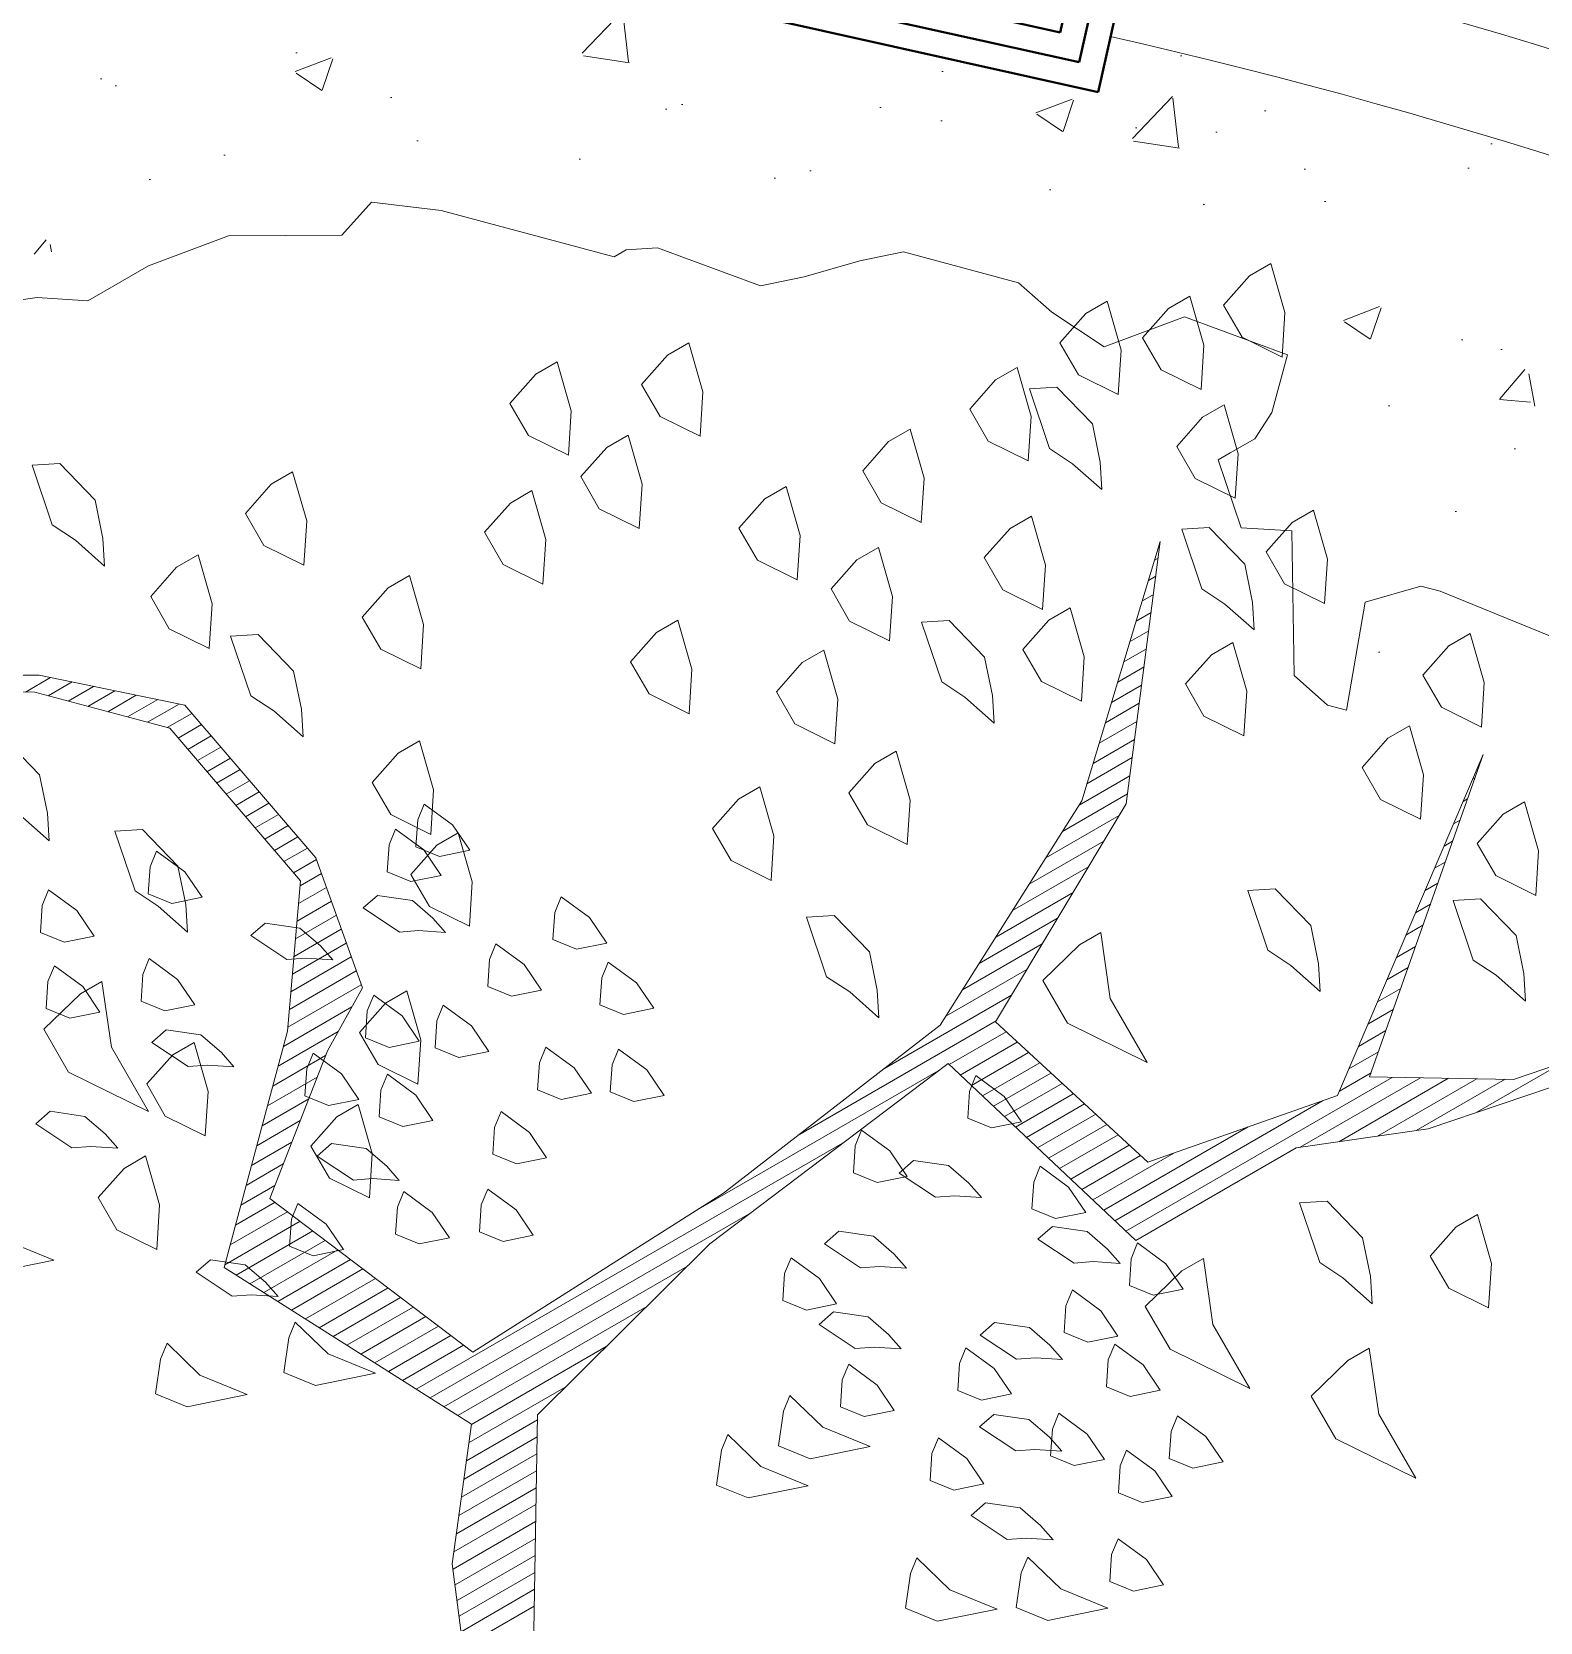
# Model space of a CAD drawing. Header units: metres. Extents: x 12093 to 20303, y 514 to 1412.
# Drawn here: x 19764.666 to 19766.153, y 693.982 to 695.55 of the extents above; entities that cross this region are included whole.
import ezdxf

# ---------------------------------------------------------------- set-up
doc = ezdxf.new("R2010")
doc.units = ezdxf.units.M
doc.linetypes.add('DASHED2', pattern=[9.525, 6.35, -3.175])
for name, color, linetype, lineweight in [('ARBOLES', 52, 'Continuous', 13), ('grass', 64, 'Continuous', 13), ('JARDINERA', 132, 'Continuous', 40), ('Layer2', 43, 'Continuous', 20), ('SARDINEL', 52, 'Continuous', 20), ('TEX', 81, 'Continuous', 13)]:
    doc.layers.add(name, color=color, linetype=linetype, lineweight=lineweight)
doc.layers.add('Proyecciones', color=52, linetype='DASHED2')
pattern_1 = [(50, (19136.99335, 73.14804), (0.36436934, -0.03187817), [0.0381, -0.4191]), (355, (19136.99335, 73.14804), (-0.07048565, 0.38211329), [0.03048, -0.33528]), (100.451, (19137.0237, 73.1454), (0.293885, 0.35023338), [0.03238, -0.35618]), (46.1842, (19136.99335, 73.24964), (0.54215808, -0.08408466), [0.05715, -0.62865]), (96.6356, (19137.03853, 73.24264), (0.47480847, 0.4948511), [0.04857, -0.53427]), (351.184, (19136.99335, 73.24964), (0.4748092, 0.49485024), [0.04572, -0.50292]), (21, (19137.04415, 73.22424), (0.30322976, -0.20453104), [0.0381, -0.4191]), (326, (19137.04415, 73.22424), (0.12360406, 0.36837593), [0.03048, -0.33528]), (71.4514, (19137.06942, 73.2072), (0.42683298, 0.16384572), [0.03238, -0.35618]), (37.5, (19136.99335, 73.14804), (0.006177207, 0.169110078), [0, -0.331216, 0, -0.34036, 0, -0.33655]), (7.5, (19136.99335, 73.14804), (0.133639325, 0.20036115), [0, -0.194056, 0, -0.323596, 0, -0.12827]), (327.5, (19136.88007, 73.14804), (0.27118119, -0.011457488), [0, -0.127, 0, -0.39624, 0, -0.52578]), (317.5, (19136.82927, 73.14804), (0.29625836, 0.05085298), [0, -0.1651, 0, -0.263144, 0, -0.37338])]

# ---------------------------------------------------------------- blocks, each defined once
blk = doc.blocks.new('ghgfghgh')
at = {"layer": 'ARBOLES', "lineweight": 20}
for p, q in [((20002.04074, 664.91544), (20002.08954, 665.07659)), ((20002.08954, 665.07659), (20002.06837, 664.91366)), ((20002.08603, 665.06501), (20002.0882, 665.06626)), ((20002.08221, 665.05238), (20002.08673, 665.05499)), ((20002.07838, 665.03974), (20002.08527, 665.04372)), ((20002.07456, 665.02711), (20002.0838, 665.03245)), ((20002.07073, 665.01448), (20002.08234, 665.02118)), ((20002.06691, 665.00184), (20002.08087, 665.00991)), ((20001.28617, 664.99398), (20001.39283, 664.9935)), ((20001.38431, 664.98304), (20001.39991, 664.99205)), ((20001.39283, 664.9935), (20001.48338, 664.97486)), ((20001.39842, 664.98077), (20001.41322, 664.98931)), ((20002.06308, 664.98921), (20002.07941, 664.99864)), ((20001.39002, 664.98302), (20001.28336, 664.98349)), ((20001.47392, 664.96053), (20001.39002, 664.98302)), ((20001.41076, 664.97746), (20001.42653, 664.98657)), ((20001.42309, 664.97416), (20001.43984, 664.98383)), ((20001.43542, 664.97085), (20001.45315, 664.98109)), ((20002.05925, 664.97657), (20002.07795, 664.98737)), ((20001.44775, 664.96755), (20001.46646, 664.97835)), ((20001.46009, 664.96424), (20001.47977, 664.97561)), ((20001.47242, 664.96094), (20001.48774, 664.96978)), ((20001.48338, 664.97486), (20001.56475, 664.87999)), ((20002.05543, 664.96394), (20002.07648, 664.97609)), ((20001.55529, 664.86567), (20001.47392, 664.96053)), ((20001.47917, 664.95441), (20001.49372, 664.96281)), ((20002.0516, 664.95131), (20002.07502, 664.96482)), ((20001.48515, 664.94744), (20001.4997, 664.95584)), ((20002.04778, 664.93867), (20002.07355, 664.95355)), ((20001.49113, 664.94047), (20001.50568, 664.94887)), ((20001.49711, 664.9335), (20001.51166, 664.94189)), ((20002.04395, 664.92604), (20002.07209, 664.94228)), ((20002.19964, 664.73235), (20002.29011, 664.94416)), ((20002.29011, 664.94416), (20002.21959, 664.74387)), ((20001.50309, 664.92652), (20001.51764, 664.93492)), ((20002.03908, 664.9128), (20002.07062, 664.93101)), ((20001.50907, 664.91955), (20001.52362, 664.92795)), ((20001.51505, 664.91258), (20001.5296, 664.92098)), ((20001.52104, 664.90561), (20001.53558, 664.914)), ((20001.9528, 664.77601), (20002.04074, 664.91544)), ((20002.06837, 664.91366), (20001.98707, 664.77807)), ((20002.02874, 664.89641), (20002.06916, 664.91974)), ((20001.52702, 664.89863), (20001.54156, 664.90703)), ((20002.0184, 664.88001), (20002.06397, 664.90632)), ((20001.533, 664.89166), (20001.54754, 664.90006)), ((20001.53898, 664.88469), (20001.55352, 664.89309)), ((20001.54496, 664.87772), (20001.5595, 664.88611)), ((20002.00805, 664.86361), (20002.05441, 664.89038)), ((20001.55094, 664.87074), (20001.56513, 664.87894)), ((20001.56475, 664.87999), (20001.59368, 664.79917)), ((20001.99771, 664.84722), (20002.04485, 664.87443)), ((20001.54714, 664.7723), (20001.55529, 664.86567)), ((20001.55407, 664.85171), (20001.57131, 664.86166)), ((20001.55503, 664.86268), (20001.56822, 664.8703)), ((20001.55311, 664.84073), (20001.57441, 664.85302)), ((20001.98737, 664.83082), (20002.03529, 664.85849)), ((20001.55216, 664.82975), (20001.5775, 664.84438)), ((20001.97703, 664.81443), (20002.02573, 664.84255)), ((20001.5512, 664.81877), (20001.58059, 664.83574)), ((20001.55024, 664.80779), (20001.58368, 664.8271)), ((20001.96669, 664.79803), (20002.01617, 664.8266)), ((20001.54928, 664.79681), (20001.58678, 664.81846)), ((20001.54832, 664.78584), (20001.58987, 664.80982)), ((20001.95635, 664.78164), (20002.00661, 664.81066)), ((20001.54736, 664.77486), (20001.59296, 664.80118)), ((20001.59368, 664.79917), (20001.57195, 664.76003)), ((20001.91811, 664.74913), (20001.99705, 664.79471)), ((20001.5446, 664.76284), (20001.58714, 664.7874)), ((20001.5078, 664.62547), (20001.54714, 664.7723)), ((20001.5413, 664.75051), (20001.57863, 664.77206)), ((20001.81804, 664.67161), (20001.9528, 664.77601)), ((20001.86529, 664.70821), (20001.98749, 664.77877)), ((20001.95839, 664.75154), (20001.99372, 664.77194)), ((20001.98707, 664.77807), (20002.08174, 664.69088)), ((20001.96525, 664.74508), (20002.00068, 664.76553)), ((20002.30911, 664.74236), (20002.38328, 664.76745)), ((20001.57195, 664.76003), (20001.53617, 664.66845)), ((20001.53799, 664.73817), (20001.57082, 664.75712)), ((20001.95767, 664.75222), (20001.80961, 664.64015)), ((20002.07434, 664.64228), (20001.95767, 664.75222)), ((20001.97211, 664.73861), (20002.00764, 664.75913)), ((20001.97897, 664.73215), (20002.0146, 664.75272)), ((20002.20674, 664.74898), (20002.22512, 664.75959)), ((20002.28626, 664.72191), (20002.33945, 664.75262)), ((20001.53469, 664.72584), (20001.56556, 664.74366)), ((20001.79871, 664.65935), (20001.95154, 664.74759)), ((20001.98583, 664.72568), (20002.02155, 664.74631)), ((20002.06815, 664.64811), (20002.23359, 664.74363)), ((20002.17642, 664.7002), (20002.25114, 664.74333)), ((20002.20048, 664.70366), (20002.26868, 664.74304)), ((20002.20083, 664.73514), (20002.22052, 664.74651)), ((20002.21959, 664.74387), (20002.30911, 664.74236)), ((20002.22454, 664.70713), (20002.28623, 664.74274)), ((20002.2486, 664.71059), (20002.30377, 664.74245)), ((20002.36717, 664.74928), (20002.25592, 664.71165)), ((20001.99269, 664.71922), (20002.02851, 664.7399)), ((20001.99955, 664.71276), (20002.03547, 664.73349)), ((20001.53138, 664.71351), (20001.5603, 664.7302)), ((20002.00641, 664.70629), (20002.04243, 664.72709)), ((20002.06129, 664.65458), (20002.19031, 664.72907)), ((20002.08174, 664.69088), (20002.19964, 664.73235)), ((20001.52808, 664.70118), (20001.55504, 664.71674)), ((20002.01327, 664.69983), (20002.04938, 664.72068)), ((20002.02013, 664.69336), (20002.05634, 664.71427)), ((20002.05443, 664.66104), (20002.1441, 664.71281)), ((20001.52478, 664.68884), (20001.54978, 664.70328)), ((20001.62714, 664.54987), (20001.89351, 664.70366)), ((20002.02699, 664.6869), (20002.0633, 664.70786)), ((20002.25592, 664.71165), (20002.17407, 664.69986)), ((20002.03385, 664.68043), (20002.07026, 664.70145)), ((20002.04071, 664.67397), (20002.07721, 664.69505)), ((20002.04757, 664.6675), (20002.09789, 664.69656)), ((20002.17407, 664.69986), (20002.07434, 664.64228)), ((20001.52147, 664.67651), (20001.54452, 664.68982)), ((20001.51817, 664.66418), (20001.53926, 664.67636)), ((20001.51486, 664.65184), (20001.5394, 664.66601)), ((20001.53617, 664.66845), (20001.6623, 664.57283)), ((20001.6623, 664.57283), (20001.81804, 664.67161)), ((20001.50825, 664.62718), (20001.55501, 664.65417)), ((20001.51156, 664.63951), (20001.5472, 664.66009)), ((20001.63575, 664.54441), (20001.83547, 664.65973)), ((20001.51522, 664.62077), (20001.56282, 664.64826)), ((20001.52382, 664.61532), (20001.57062, 664.64234)), ((20001.53243, 664.60987), (20001.57843, 664.63642)), ((20001.80961, 664.64015), (20001.70247, 664.53397)), ((20001.66155, 664.52807), (20001.5078, 664.62547)), ((20001.54104, 664.60441), (20001.58623, 664.6305)), ((20001.54965, 664.59896), (20001.59404, 664.62458)), ((20001.64436, 664.53896), (20001.79564, 664.6263)), ((20001.55826, 664.5935), (20001.60185, 664.61867)), ((20001.56687, 664.58805), (20001.60965, 664.61275)), ((20001.57548, 664.58259), (20001.61746, 664.60683)), ((20001.58409, 664.57714), (20001.62526, 664.60091)), ((20001.5927, 664.57169), (20001.63307, 664.59499)), ((20001.65297, 664.53351), (20001.77045, 664.60133)), ((20001.60131, 664.56623), (20001.64088, 664.58908)), ((20001.60992, 664.56078), (20001.64868, 664.58316)), ((20001.61853, 664.55532), (20001.65649, 664.57724)), ((20001.66155, 664.52803), (20001.74525, 664.57636)), ((20001.65998, 664.5167), (20001.72005, 664.55139)), ((20001.64956, 664.44136), (20001.66155, 664.52807)), ((20001.65841, 664.50537), (20001.70242, 664.53078)), ((20001.70247, 664.53397), (20001.70022, 664.39968)), ((20001.65684, 664.49405), (20001.70224, 664.52026)), ((20001.65528, 664.48272), (20001.70207, 664.50973)), ((20001.65371, 664.47139), (20001.70189, 664.4992)), ((20001.65214, 664.46006), (20001.70171, 664.48867)), ((20001.65058, 664.44873), (20001.70153, 664.47815)), ((20001.65, 664.43797), (20001.70136, 664.46762)), ((20001.65125, 664.42827), (20001.70118, 664.45709)), ((20001.65251, 664.41857), (20001.701, 664.44657)), ((20001.6752, 664.24339), (20001.64956, 664.44136)), ((20001.65377, 664.40887), (20001.70083, 664.43604)), ((20001.65502, 664.39917), (20001.70065, 664.42551)), ((20001.65628, 664.38947), (20001.70047, 664.41498))]:
    blk.add_line(p, q, dxfattribs=at)
at = {"layer": 'grass'}
for p, q in [((20001.58097, 665.26688), (20001.59929, 665.28755)), ((20001.59929, 665.28755), (20001.64265, 665.28233)), ((20001.64265, 665.28233), (20001.75005, 665.25355)), ((20001.46079, 665.24793), (20001.51054, 665.26657)), ((20001.51054, 665.26657), (20001.58097, 665.26688)), ((20001.75005, 665.25355), (20001.75761, 665.25792)), ((20001.75761, 665.25792), (20001.77711, 665.25909)), ((20001.77711, 665.25909), (20001.84114, 665.23554)), ((20001.90283, 665.25098), (20001.92989, 665.25652)), ((20001.92989, 665.25652), (20002.00148, 665.23733)), ((20001.42296, 665.22609), (20001.46079, 665.24793)), ((20001.8682, 665.24107), (20001.90283, 665.25098)), ((20002.15829, 665.24927), (20002.14499, 665.24159)), ((20002.167, 665.21883), (20002.15829, 665.24927)), ((20001.84114, 665.23554), (20001.8682, 665.24107)), ((20002.00148, 665.23733), (20002.02215, 665.219)), ((20002.14499, 665.24159), (20002.12888, 665.22342)), ((20001.34497, 665.22141), (20001.39153, 665.22812)), ((20001.39153, 665.22812), (20001.42296, 665.22609)), ((20002.10791, 665.22905), (20002.09461, 665.22137)), ((20002.11661, 665.19861), (20002.10791, 665.22905)), ((20002.02215, 665.219), (20002.05475, 665.19748)), ((20002.0432, 665.21828), (20002.02709, 665.20012)), ((20002.0565, 665.22596), (20002.0432, 665.21828)), ((20002.0652, 665.19552), (20002.0565, 665.22596)), ((20002.09461, 665.22137), (20002.0785, 665.2032)), ((20002.12888, 665.22342), (20002.1404, 665.20348)), ((20002.16521, 665.19121), (20002.167, 665.21883)), ((20002.05475, 665.19748), (20002.10451, 665.21612)), ((20002.10451, 665.21612), (20002.16854, 665.19257)), ((20001.79664, 665.20004), (20001.78334, 665.19237)), ((20001.80534, 665.16961), (20001.79664, 665.20004)), ((20002.02709, 665.20012), (20002.03861, 665.18017)), ((20002.0785, 665.2032), (20002.09002, 665.18325)), ((20002.11483, 665.17099), (20002.11661, 665.19861)), ((20002.1404, 665.20348), (20002.16521, 665.19121)), ((20001.71479, 665.18825), (20001.70149, 665.18058)), ((20001.7235, 665.15782), (20001.71479, 665.18825)), ((20001.78334, 665.19237), (20001.76723, 665.1742)), ((20002.06342, 665.1679), (20002.0652, 665.19552)), ((20002.16854, 665.19257), (20002.15894, 665.15677)), ((20001.70149, 665.18058), (20001.68539, 665.16241)), ((20001.9872, 665.17708), (20001.97109, 665.15892)), ((20002.0005, 665.18476), (20001.9872, 665.17708)), ((20002.0092, 665.15433), (20002.0005, 665.18476)), ((20002.03861, 665.18017), (20002.06342, 665.1679)), ((20002.09002, 665.18325), (20002.11483, 665.17099)), ((20001.76723, 665.1742), (20001.77875, 665.15425)), ((20001.80356, 665.14198), (20001.80534, 665.16961)), ((20002.00817, 665.17146), (20002.02531, 665.17249)), ((20002.02072, 665.13438), (20002.00817, 665.17146)), ((20002.02531, 665.17249), (20002.04731, 665.14973)), ((20001.68539, 665.16241), (20001.6969, 665.14246)), ((20001.72172, 665.13019), (20001.7235, 665.15782)), ((20001.97109, 665.15892), (20001.98261, 665.13897)), ((20002.12916, 665.16153), (20002.11586, 665.15385)), ((20002.13787, 665.13109), (20002.12916, 665.16153)), ((20001.77875, 665.15425), (20001.80356, 665.14198)), ((20002.00742, 665.1267), (20002.0092, 665.15433)), ((20002.04731, 665.14973), (20002.05218, 665.12595)), ((20002.11586, 665.15385), (20002.09975, 665.13568)), ((20002.15894, 665.15677), (20002.14818, 665.14047)), ((20001.6969, 665.14246), (20001.72172, 665.13019)), ((20001.7588, 665.14274), (20001.7455, 665.13506)), ((20001.76751, 665.1123), (20001.7588, 665.14274)), ((20001.92071, 665.1387), (20001.9046, 665.12053)), ((20001.93401, 665.14637), (20001.92071, 665.1387)), ((20001.94271, 665.11594), (20001.93401, 665.14637)), ((20001.98261, 665.13897), (20002.00742, 665.1267)), ((20002.14818, 665.14047), (20002.13305, 665.13174)), ((20001.7455, 665.13506), (20001.72939, 665.1169)), ((20002.03505, 665.12492), (20002.02072, 665.13438)), ((20002.09975, 665.13568), (20002.11127, 665.11574)), ((20002.13305, 665.13174), (20002.12549, 665.12737)), ((20002.13608, 665.10347), (20002.13787, 665.13109)), ((20001.38844, 665.12395), (20001.40558, 665.12498)), ((20001.40099, 665.08687), (20001.38844, 665.12395)), ((20001.40558, 665.12498), (20001.42758, 665.10222)), ((20001.55035, 665.11991), (20001.53705, 665.11223)), ((20001.55906, 665.08947), (20001.55035, 665.11991)), ((20001.9046, 665.12053), (20001.91612, 665.10058)), ((20002.05321, 665.10881), (20002.03505, 665.12492)), ((20002.05218, 665.12595), (20002.05321, 665.10881)), ((20002.12549, 665.12737), (20002.13976, 665.08518)), ((20001.53705, 665.11223), (20001.52094, 665.09407)), ((20001.69896, 665.10819), (20001.68566, 665.10051)), ((20001.70767, 665.07775), (20001.69896, 665.10819)), ((20001.72939, 665.1169), (20001.74091, 665.09695)), ((20001.76572, 665.08468), (20001.76751, 665.1123)), ((20001.85703, 665.1108), (20001.84373, 665.10312)), ((20001.86574, 665.08036), (20001.85703, 665.1108)), ((20001.94093, 665.08831), (20001.94271, 665.11594)), ((20002.11127, 665.11574), (20002.13608, 665.10347)), ((20001.42758, 665.10222), (20001.43245, 665.07844)), ((20001.68566, 665.10051), (20001.66955, 665.08235)), ((20001.84373, 665.10312), (20001.82762, 665.08495)), ((20001.91612, 665.10058), (20001.94093, 665.08831)), ((20001.52094, 665.09407), (20001.53246, 665.07412)), ((20001.55727, 665.06185), (20001.55906, 665.08947)), ((20001.74091, 665.09695), (20001.76572, 665.08468)), ((20002.00948, 665.09243), (20001.99618, 665.08475)), ((20002.01818, 665.06199), (20002.00948, 665.09243)), ((20002.17139, 665.08839), (20002.15528, 665.07022)), ((20002.18468, 665.09606), (20002.17139, 665.08839)), ((20002.19339, 665.06563), (20002.18468, 665.09606)), ((20001.41531, 665.07741), (20001.40099, 665.08687)), ((20001.43245, 665.07844), (20001.43348, 665.0613)), ((20001.66955, 665.08235), (20001.68107, 665.0624)), ((20001.82762, 665.08495), (20001.83914, 665.06501)), ((20001.86395, 665.05274), (20001.86574, 665.08036)), ((20001.99618, 665.08475), (20001.98007, 665.06659)), ((20002.10284, 665.08427), (20002.11998, 665.0853)), ((20002.11538, 665.04719), (20002.10284, 665.08427)), ((20002.11998, 665.0853), (20002.14198, 665.06254)), ((20002.13976, 665.08518), (20002.17119, 665.08315)), ((20002.13976, 665.08518), (20002.13976, 665.08518)), ((20002.17119, 665.08315), (20002.17268, 664.99323)), ((20001.43348, 665.0613), (20001.41531, 665.07741)), ((20001.53246, 665.07412), (20001.55727, 665.06185)), ((20001.70588, 665.05013), (20001.70767, 665.07775)), ((20001.91434, 665.07296), (20001.90104, 665.06528)), ((20001.92304, 665.04252), (20001.91434, 665.07296)), ((20002.15528, 665.07022), (20002.1668, 665.05027)), ((20001.47824, 665.06055), (20001.46213, 665.04238)), ((20001.49154, 665.06822), (20001.47824, 665.06055)), ((20001.50024, 665.03779), (20001.49154, 665.06822)), ((20001.68107, 665.0624), (20001.70588, 665.05013)), ((20001.83914, 665.06501), (20001.86395, 665.05274)), ((20001.90104, 665.06528), (20001.88493, 665.04712)), ((20001.98007, 665.06659), (20001.99159, 665.04664)), ((20002.0164, 665.03437), (20002.01818, 665.06199)), ((20002.14198, 665.06254), (20002.14685, 665.03876)), ((20002.19161, 665.038), (20002.19339, 665.06563)), ((20001.62301, 665.05547), (20001.60971, 665.0478)), ((20001.63172, 665.02504), (20001.62301, 665.05547)), ((20002.1668, 665.05027), (20002.19161, 665.038)), ((20002.21689, 665.03893), (20002.25152, 665.04883)), ((20002.25152, 665.04883), (20002.26345, 665.04564)), ((20001.46213, 665.04238), (20001.47365, 665.02243)), ((20001.60971, 665.0478), (20001.5936, 665.02963)), ((20001.88493, 665.04712), (20001.89645, 665.02717)), ((20001.92126, 665.0149), (20001.92304, 665.04252)), ((20001.99159, 665.04664), (20002.0164, 665.03437)), ((20002.12971, 665.03773), (20002.11538, 665.04719)), ((20002.14685, 665.03876), (20002.14788, 665.02162)), ((20002.20528, 664.9717), (20002.21689, 665.03893)), ((20002.26345, 665.04564), (20002.35572, 665.00812)), ((20001.49846, 665.01016), (20001.50024, 665.03779)), ((20001.5936, 665.02963), (20001.60512, 665.00968)), ((20002.03354, 665.0354), (20002.02024, 665.02772)), ((20002.04225, 665.00496), (20002.03354, 665.0354)), ((20002.14788, 665.02162), (20002.12971, 665.03773)), ((20001.47365, 665.02243), (20001.49846, 665.01016)), ((20001.62994, 664.99742), (20001.63172, 665.02504)), ((20001.77649, 665.01997), (20001.76038, 665.0018)), ((20001.78979, 665.02765), (20001.77649, 665.01997)), ((20001.79849, 664.99721), (20001.78979, 665.02765)), ((20001.89645, 665.02717), (20001.92126, 665.0149)), ((20001.94121, 665.02642), (20001.95834, 665.02744)), ((20001.95375, 664.98933), (20001.94121, 665.02642)), ((20001.95834, 665.02744), (20001.98035, 665.00469)), ((20002.02024, 665.02772), (20002.00413, 665.00955)), ((20002.28216, 665.01936), (20002.26886, 665.01168)), ((20002.29087, 664.98893), (20002.28216, 665.01936)), ((20001.51176, 665.01784), (20001.5289, 665.01887)), ((20001.52431, 664.98076), (20001.51176, 665.01784)), ((20001.5289, 665.01887), (20001.5509, 664.99611)), ((20001.60512, 665.00968), (20001.62994, 664.99742)), ((20002.00413, 665.00955), (20002.01565, 664.98961)), ((20002.13458, 665.01394), (20002.12128, 665.00627)), ((20002.14329, 664.98351), (20002.13458, 665.01394)), ((20002.26886, 665.01168), (20002.25275, 664.99352)), ((20001.76038, 665.0018), (20001.7719, 664.98186)), ((20001.86704, 665.00133), (20001.85093, 664.98316)), ((20001.88034, 665.009), (20001.86704, 665.00133)), ((20001.88904, 664.97857), (20001.88034, 665.009)), ((20001.98035, 665.00469), (20001.98522, 664.9809)), ((20002.04047, 664.97734), (20002.04225, 665.00496)), ((20002.12128, 665.00627), (20002.10517, 664.9881)), ((20001.5509, 664.99611), (20001.55577, 664.97233)), ((20001.79671, 664.96959), (20001.79849, 664.99721)), ((20001.96808, 664.97987), (20001.95375, 664.98933)), ((20002.01565, 664.98961), (20002.04047, 664.97734)), ((20002.17268, 664.99323), (20002.19334, 664.9749)), ((20002.17268, 664.99323), (20002.17268, 664.99323)), ((20002.25275, 664.99352), (20002.26427, 664.97357)), ((20001.53863, 664.9713), (20001.52431, 664.98076)), ((20001.7719, 664.98186), (20001.79671, 664.96959)), ((20001.85093, 664.98316), (20001.86245, 664.96321)), ((20001.98624, 664.96376), (20001.96808, 664.97987)), ((20001.98522, 664.9809), (20001.98624, 664.96376)), ((20002.10517, 664.9881), (20002.11669, 664.96815)), ((20002.1415, 664.95588), (20002.14329, 664.98351)), ((20002.28909, 664.9613), (20002.29087, 664.98893)), ((20001.5568, 664.95519), (20001.53863, 664.9713)), ((20001.55577, 664.97233), (20001.5568, 664.95519)), ((20001.88726, 664.95094), (20001.88904, 664.97857)), ((20002.19334, 664.9749), (20002.20528, 664.9717)), ((20002.26427, 664.97357), (20002.28909, 664.9613)), ((20001.86245, 664.96321), (20001.88726, 664.95094)), ((20002.11669, 664.96815), (20002.1415, 664.95588)), ((20002.24432, 664.96205), (20002.23103, 664.95438)), ((20002.25303, 664.93162), (20002.24432, 664.96205)), ((20001.3711, 664.95436), (20001.39311, 664.93161)), ((20001.62918, 664.95265), (20001.61589, 664.94498)), ((20001.63789, 664.92222), (20001.62918, 664.95265)), ((20002.23103, 664.95438), (20002.21492, 664.93621)), ((20001.61589, 664.94498), (20001.59978, 664.92681)), ((20001.92538, 664.94635), (20001.91208, 664.93867)), ((20001.93408, 664.91592), (20001.92538, 664.94635)), ((20002.28949, 664.9427), (20002.28963, 664.94278)), ((20001.39311, 664.93161), (20001.39798, 664.90782)), ((20001.91208, 664.93867), (20001.89597, 664.92051)), ((20002.21492, 664.93621), (20002.22644, 664.91626)), ((20002.25125, 664.90399), (20002.25303, 664.93162)), ((20001.59978, 664.92681), (20001.61129, 664.90686)), ((20001.63611, 664.89459), (20001.63789, 664.92222)), ((20001.84072, 664.92407), (20001.82742, 664.91639)), ((20001.84943, 664.89364), (20001.84072, 664.92407)), ((20001.89597, 664.92051), (20001.90749, 664.90056)), ((20002.28358, 664.92887), (20002.28502, 664.9297)), ((20001.6321, 664.91348), (20001.62809, 664.90368)), ((20001.6497, 664.90056), (20001.6321, 664.91348)), ((20001.82742, 664.91639), (20001.81131, 664.89823)), ((20001.9323, 664.88829), (20001.93408, 664.91592)), ((20002.22644, 664.91626), (20002.25125, 664.90399)), ((20002.27767, 664.91503), (20002.28041, 664.91661)), ((20002.31596, 664.91476), (20002.30266, 664.90708)), ((20002.32466, 664.88432), (20002.31596, 664.91476)), ((20001.399, 664.89068), (20001.38084, 664.90679)), ((20001.39798, 664.90782), (20001.399, 664.89068)), ((20001.61129, 664.90686), (20001.63611, 664.89459)), ((20001.62809, 664.90368), (20001.62699, 664.88697)), ((20001.6604, 664.88475), (20001.6497, 664.90056)), ((20001.90749, 664.90056), (20001.9323, 664.88829)), ((20002.27176, 664.90119), (20002.27581, 664.90353)), ((20002.30266, 664.90708), (20002.28655, 664.88891)), ((20001.43993, 664.89658), (20001.45706, 664.89761)), ((20001.45247, 664.85949), (20001.43993, 664.89658)), ((20001.45706, 664.89761), (20001.47907, 664.87485)), ((20001.61429, 664.89788), (20001.61028, 664.88808)), ((20001.63189, 664.88497), (20001.61429, 664.89788)), ((20001.65325, 664.89562), (20001.63995, 664.88794)), ((20001.66195, 664.86519), (20001.65325, 664.89562)), ((20001.81131, 664.89823), (20001.82283, 664.87828)), ((20001.84765, 664.86601), (20001.84943, 664.89364)), ((20001.46571, 664.88425), (20001.4617, 664.87445)), ((20001.48331, 664.87134), (20001.46571, 664.88425)), ((20001.61028, 664.88808), (20001.60917, 664.87137)), ((20001.63995, 664.88794), (20001.62384, 664.86978)), ((20001.62699, 664.88697), (20001.64169, 664.88096)), ((20001.64258, 664.86915), (20001.63189, 664.88497)), ((20001.64169, 664.88096), (20001.6604, 664.88475)), ((20002.26585, 664.88735), (20002.2712, 664.89044)), ((20002.28655, 664.88891), (20002.29807, 664.86897)), ((20002.32288, 664.8567), (20002.32466, 664.88432)), ((20001.4617, 664.87445), (20001.46059, 664.85775)), ((20001.47907, 664.87485), (20001.48394, 664.85106)), ((20001.49401, 664.85553), (20001.48331, 664.87134)), ((20001.60917, 664.87137), (20001.62387, 664.86536)), ((20001.82283, 664.87828), (20001.84765, 664.86601)), ((20002.25994, 664.87352), (20002.26659, 664.87736)), ((20001.62384, 664.86978), (20001.63536, 664.84983)), ((20001.62387, 664.86536), (20001.64258, 664.86915)), ((20001.66017, 664.83756), (20001.66195, 664.86519)), ((20002.25403, 664.85968), (20002.26198, 664.86427)), ((20002.29807, 664.86897), (20002.32288, 664.8567)), ((20001.39867, 664.86018), (20001.39466, 664.85038)), ((20001.41627, 664.84726), (20001.39867, 664.86018)), ((20001.4668, 664.85004), (20001.45247, 664.85949)), ((20001.46059, 664.85775), (20001.4753, 664.85174)), ((20001.4753, 664.85174), (20001.49401, 664.85553)), ((20001.48394, 664.85106), (20001.48496, 664.83393)), ((20001.59425, 664.84887), (20001.60316, 664.85667)), ((20001.60316, 664.85667), (20001.62477, 664.85356)), ((20001.62477, 664.85356), (20001.63747, 664.84265)), ((20001.71721, 664.85581), (20001.7132, 664.84601)), ((20001.73481, 664.84289), (20001.71721, 664.85581)), ((20002.14384, 664.85971), (20002.16097, 664.86074)), ((20002.15638, 664.82263), (20002.14384, 664.85971)), ((20002.16097, 664.86074), (20002.18298, 664.83798)), ((20002.24812, 664.84584), (20002.25738, 664.85119)), ((20002.27147, 664.85361), (20002.28861, 664.85464)), ((20002.28402, 664.81653), (20002.27147, 664.85361)), ((20002.28861, 664.85464), (20002.31061, 664.83188)), ((20001.39466, 664.85038), (20001.39355, 664.83367)), ((20001.42697, 664.83145), (20001.41627, 664.84726)), ((20001.48496, 664.83393), (20001.4668, 664.85004)), ((20001.61675, 664.83395), (20001.59425, 664.84887)), ((20001.63536, 664.84983), (20001.66017, 664.83756)), ((20001.63747, 664.84265), (20001.64527, 664.83374)), ((20001.7132, 664.84601), (20001.71209, 664.8293)), ((20001.74551, 664.82708), (20001.73481, 664.84289)), ((20001.86965, 664.84325), (20001.88679, 664.84428)), ((20001.8822, 664.80617), (20001.86965, 664.84325)), ((20001.88679, 664.84428), (20001.90879, 664.82153)), ((20001.39355, 664.83367), (20001.40826, 664.82766)), ((20001.40826, 664.82766), (20001.42697, 664.83145)), ((20001.52431, 664.8317), (20001.53322, 664.8395)), ((20001.54681, 664.81678), (20001.52431, 664.8317)), ((20001.53322, 664.8395), (20001.55483, 664.83639)), ((20001.55483, 664.83639), (20001.56753, 664.82547)), ((20001.62856, 664.83485), (20001.61675, 664.83395)), ((20001.64527, 664.83374), (20001.62856, 664.83485)), ((20002.05253, 664.83359), (20002.03924, 664.82591)), ((20002.05843, 664.79267), (20002.05253, 664.83359)), ((20002.18298, 664.83798), (20002.18785, 664.8142)), ((20002.24221, 664.832), (20002.25277, 664.8381)), ((20002.31061, 664.83188), (20002.31548, 664.8081)), ((20001.56753, 664.82547), (20001.57533, 664.81657)), ((20001.67668, 664.82662), (20001.67267, 664.81681)), ((20001.69428, 664.8137), (20001.67668, 664.82662)), ((20001.71209, 664.8293), (20001.7268, 664.82329)), ((20001.7268, 664.82329), (20001.74551, 664.82708)), ((20001.90879, 664.82153), (20001.91366, 664.79774)), ((20002.03924, 664.82591), (20002.01648, 664.80391)), ((20002.17071, 664.81317), (20002.15638, 664.82263)), ((20002.2363, 664.81817), (20002.24816, 664.82502)), ((20001.40225, 664.81296), (20001.39824, 664.80315)), ((20001.41985, 664.80004), (20001.40225, 664.81296)), ((20001.46127, 664.81743), (20001.45727, 664.80763)), ((20001.47888, 664.80451), (20001.46127, 664.81743)), ((20001.55862, 664.81768), (20001.54681, 664.81678)), ((20001.57533, 664.81657), (20001.55862, 664.81768)), ((20001.67267, 664.81681), (20001.67156, 664.80011)), ((20001.70497, 664.79789), (20001.69428, 664.8137)), ((20001.7464, 664.81528), (20001.7424, 664.80547)), ((20001.764, 664.80236), (20001.7464, 664.81528)), ((20002.18888, 664.79706), (20002.17071, 664.81317)), ((20002.18785, 664.8142), (20002.18888, 664.79706)), ((20002.23038, 664.80433), (20002.24355, 664.81193)), ((20002.29834, 664.80707), (20002.28402, 664.81653)), ((20001.39824, 664.80315), (20001.39713, 664.78645)), ((20001.43177, 664.80322), (20001.41847, 664.79554)), ((20001.43767, 664.76229), (20001.43177, 664.80322)), ((20001.45727, 664.80763), (20001.45616, 664.79092)), ((20001.48957, 664.7887), (20001.47888, 664.80451)), ((20001.7424, 664.80547), (20001.74129, 664.78877)), ((20001.7747, 664.78655), (20001.764, 664.80236)), ((20001.89652, 664.79671), (20001.8822, 664.80617)), ((20002.01648, 664.80391), (20002.03183, 664.77731)), ((20002.31651, 664.79096), (20002.29834, 664.80707)), ((20002.31548, 664.8081), (20002.31651, 664.79096)), ((20001.41847, 664.79554), (20001.39572, 664.77353)), ((20001.43054, 664.78423), (20001.41985, 664.80004)), ((20001.60073, 664.79474), (20001.59672, 664.78494)), ((20001.61833, 664.78183), (20001.60073, 664.79474)), ((20001.62131, 664.79739), (20001.60801, 664.78972)), ((20001.63001, 664.76696), (20001.62131, 664.79739)), ((20001.67156, 664.80011), (20001.68626, 664.7941)), ((20001.68626, 664.7941), (20001.70497, 664.79789)), ((20001.91469, 664.7806), (20001.89652, 664.79671)), ((20001.91366, 664.79774), (20001.91469, 664.7806)), ((20002.08146, 664.75278), (20002.05843, 664.79267)), ((20002.22447, 664.79049), (20002.23895, 664.79885)), ((20001.39713, 664.78645), (20001.41183, 664.78044)), ((20001.41183, 664.78044), (20001.43054, 664.78423)), ((20001.45616, 664.79092), (20001.47086, 664.78491)), ((20001.47086, 664.78491), (20001.48957, 664.7887)), ((20001.60801, 664.78972), (20001.5919, 664.77155)), ((20001.59672, 664.78494), (20001.59561, 664.76823)), ((20001.62902, 664.76602), (20001.61833, 664.78183)), ((20001.64394, 664.78852), (20001.63994, 664.77872)), ((20001.66154, 664.7756), (20001.64394, 664.78852)), ((20001.74129, 664.78877), (20001.75599, 664.78276)), ((20001.75599, 664.78276), (20001.7747, 664.78655)), ((20002.21856, 664.77665), (20002.23434, 664.78576)), ((20001.39572, 664.77353), (20001.41107, 664.74694)), ((20001.46285, 664.7653), (20001.47176, 664.7731)), ((20001.47176, 664.7731), (20001.49336, 664.76999)), ((20001.63994, 664.77872), (20001.63883, 664.76201)), ((20001.67224, 664.75979), (20001.66154, 664.7756)), ((20002.03183, 664.77731), (20002.08146, 664.75278)), ((20002.21265, 664.76282), (20002.22973, 664.77268)), ((20001.4607, 664.7224), (20001.43767, 664.76229)), ((20001.48535, 664.75039), (20001.46285, 664.7653)), ((20001.48908, 664.76538), (20001.47578, 664.7577)), ((20001.49779, 664.73494), (20001.48908, 664.76538)), ((20001.49336, 664.76999), (20001.50606, 664.75908)), ((20001.5919, 664.77155), (20001.60342, 664.7516)), ((20001.59561, 664.76823), (20001.61031, 664.76222)), ((20001.61031, 664.76222), (20001.62902, 664.76602)), ((20001.62823, 664.73933), (20001.63001, 664.76696)), ((20001.63883, 664.76201), (20001.65353, 664.756)), ((20001.70766, 664.76247), (20001.70365, 664.75267)), ((20001.72526, 664.74956), (20001.70766, 664.76247)), ((20001.47578, 664.7577), (20001.45967, 664.73954)), ((20001.50606, 664.75908), (20001.51386, 664.75017)), ((20001.56309, 664.75865), (20001.55908, 664.74885)), ((20001.58069, 664.74573), (20001.56309, 664.75865)), ((20001.65353, 664.756), (20001.67224, 664.75979)), ((20001.70365, 664.75267), (20001.70254, 664.73596)), ((20001.75288, 664.76115), (20001.74887, 664.75135)), ((20001.77048, 664.74823), (20001.75288, 664.76115)), ((20001.41107, 664.74694), (20001.4607, 664.7224)), ((20001.49716, 664.75128), (20001.48535, 664.75039)), ((20001.51386, 664.75017), (20001.49716, 664.75128)), ((20001.55908, 664.74885), (20001.55797, 664.73214)), ((20001.59139, 664.72992), (20001.58069, 664.74573)), ((20001.60342, 664.7516), (20001.62823, 664.73933)), ((20001.6092, 664.74552), (20001.6052, 664.73572)), ((20001.62681, 664.7326), (20001.6092, 664.74552)), ((20001.73596, 664.73374), (20001.72526, 664.74956)), ((20001.74887, 664.75135), (20001.74776, 664.73464)), ((20001.78118, 664.73242), (20001.77048, 664.74823)), ((20001.97497, 664.74472), (20001.97096, 664.73492)), ((20001.99257, 664.73181), (20001.97497, 664.74472)), ((20001.45967, 664.73954), (20001.47119, 664.71959)), ((20001.496, 664.70732), (20001.49779, 664.73494)), ((20001.6052, 664.73572), (20001.60409, 664.71901)), ((20001.6375, 664.71679), (20001.62681, 664.7326)), ((20001.70254, 664.73596), (20001.71724, 664.72995)), ((20001.71724, 664.72995), (20001.73596, 664.73374)), ((20001.74776, 664.73464), (20001.76246, 664.72863)), ((20001.76246, 664.72863), (20001.78118, 664.73242)), ((20001.97096, 664.73492), (20001.96985, 664.71821)), ((20001.39069, 664.71472), (20001.3996, 664.72252)), ((20001.3996, 664.72252), (20001.42121, 664.71941)), ((20001.55797, 664.73214), (20001.57268, 664.72613)), ((20001.57268, 664.72613), (20001.59139, 664.72992)), ((20001.59115, 664.72679), (20001.57785, 664.71911)), ((20001.59985, 664.69635), (20001.59115, 664.72679)), ((20002.00327, 664.71599), (20001.99257, 664.73181)), ((20001.41319, 664.6998), (20001.39069, 664.71472)), ((20001.42121, 664.71941), (20001.43391, 664.70849)), ((20001.47119, 664.71959), (20001.496, 664.70732)), ((20001.57785, 664.71911), (20001.56174, 664.70095)), ((20001.60409, 664.71901), (20001.61879, 664.713)), ((20001.61879, 664.713), (20001.6375, 664.71679)), ((20001.67982, 664.72237), (20001.67582, 664.71257)), ((20001.69743, 664.70945), (20001.67982, 664.72237)), ((20001.96985, 664.71821), (20001.98456, 664.7122)), ((20001.98456, 664.7122), (20002.00327, 664.71599)), ((20001.43391, 664.70849), (20001.4417, 664.69959)), ((20001.67582, 664.71257), (20001.67471, 664.69586)), ((20001.70812, 664.69364), (20001.69743, 664.70945)), ((20001.90392, 664.71085), (20001.89991, 664.70104)), ((20001.92152, 664.69793), (20001.90392, 664.71085)), ((20001.425, 664.7007), (20001.41319, 664.6998)), ((20001.4417, 664.69959), (20001.425, 664.7007)), ((20001.45892, 664.69477), (20001.44562, 664.6871)), ((20001.46763, 664.66434), (20001.45892, 664.69477)), ((20001.56174, 664.70095), (20001.57326, 664.681)), ((20001.56556, 664.69472), (20001.57447, 664.70252)), ((20001.58806, 664.6798), (20001.56556, 664.69472)), ((20001.57447, 664.70252), (20001.59607, 664.6994)), ((20001.59607, 664.6994), (20001.60877, 664.68849)), ((20001.59807, 664.66873), (20001.59985, 664.69635)), ((20001.67471, 664.69586), (20001.68941, 664.68985)), ((20001.68941, 664.68985), (20001.70812, 664.69364)), ((20001.89991, 664.70104), (20001.8988, 664.68434)), ((20001.93222, 664.68212), (20001.92152, 664.69793)), ((20001.44562, 664.6871), (20001.42951, 664.66893)), ((20001.60877, 664.68849), (20001.61657, 664.67958)), ((20001.8988, 664.68434), (20001.91351, 664.67833)), ((20001.92732, 664.68412), (20001.93622, 664.69192)), ((20001.94982, 664.6692), (20001.92732, 664.68412)), ((20001.93622, 664.69192), (20001.95783, 664.68881)), ((20001.95783, 664.68881), (20001.97053, 664.6779)), ((20002.01486, 664.68838), (20002.01085, 664.67857)), ((20002.03246, 664.67546), (20002.01486, 664.68838)), ((20001.57326, 664.681), (20001.59807, 664.66873)), ((20001.59987, 664.68069), (20001.58806, 664.6798)), ((20001.61657, 664.67958), (20001.59987, 664.68069)), ((20001.6716, 664.67425), (20001.66759, 664.66445)), ((20001.6892, 664.66134), (20001.6716, 664.67425)), ((20001.91351, 664.67833), (20001.93222, 664.68212)), ((20001.97053, 664.6779), (20001.97833, 664.66899)), ((20002.01085, 664.67857), (20002.00974, 664.66187)), ((20002.04316, 664.65965), (20002.03246, 664.67546)), ((20001.42951, 664.66893), (20001.44103, 664.64898)), ((20001.46585, 664.63671), (20001.46763, 664.66434)), ((20001.55354, 664.66531), (20001.54953, 664.65551)), ((20001.57114, 664.6524), (20001.55354, 664.66531)), ((20001.61947, 664.67268), (20001.61546, 664.66288)), ((20001.63707, 664.65976), (20001.61947, 664.67268)), ((20001.66759, 664.66445), (20001.66648, 664.64774)), ((20001.96162, 664.6701), (20001.94982, 664.6692)), ((20001.97833, 664.66899), (20001.96162, 664.6701)), ((20002.17613, 664.66558), (20002.19327, 664.66661)), ((20002.18867, 664.6285), (20002.17613, 664.66558)), ((20002.19327, 664.66661), (20002.21527, 664.64385)), ((20001.54953, 664.65551), (20001.54842, 664.6388)), ((20001.61546, 664.66288), (20001.61435, 664.64617)), ((20001.64777, 664.64395), (20001.63707, 664.65976)), ((20001.69989, 664.64553), (20001.6892, 664.66134)), ((20002.00974, 664.66187), (20002.02445, 664.65586)), ((20002.02445, 664.65586), (20002.04316, 664.65965)), ((20002.28663, 664.65846), (20002.27333, 664.65078)), ((20002.29533, 664.62802), (20002.28663, 664.65846)), ((20001.44103, 664.64898), (20001.46585, 664.63671)), ((20001.58184, 664.63658), (20001.57114, 664.6524)), ((20001.61435, 664.64617), (20001.62906, 664.64016)), ((20001.62906, 664.64016), (20001.64777, 664.64395)), ((20001.66648, 664.64774), (20001.68118, 664.64173)), ((20001.68118, 664.64173), (20001.69989, 664.64553)), ((20001.88077, 664.64023), (20001.88968, 664.64803)), ((20001.88968, 664.64803), (20001.91129, 664.64491)), ((20001.91129, 664.64491), (20001.92399, 664.634)), ((20002.01353, 664.64316), (20002.02244, 664.65096)), ((20002.02244, 664.65096), (20002.04405, 664.64784)), ((20002.04405, 664.64784), (20002.05675, 664.63693)), ((20002.21527, 664.64385), (20002.22014, 664.62007)), ((20002.27333, 664.65078), (20002.25722, 664.63261)), ((20001.40185, 664.63008), (20001.37244, 664.6421)), ((20001.54842, 664.6388), (20001.56312, 664.63279)), ((20001.56312, 664.63279), (20001.58184, 664.63658)), ((20001.90327, 664.62531), (20001.88077, 664.64023)), ((20001.92399, 664.634), (20001.93179, 664.62509)), ((20002.03604, 664.62824), (20002.01353, 664.64316)), ((20002.05675, 664.63693), (20002.06455, 664.62802)), ((20002.07546, 664.64072), (20002.07145, 664.63092)), ((20002.09306, 664.62781), (20002.07546, 664.64072)), ((20001.36443, 664.62249), (20001.40185, 664.63008)), ((20001.49029, 664.62253), (20001.49919, 664.63033)), ((20001.49919, 664.63033), (20001.5208, 664.62721)), ((20001.5208, 664.62721), (20001.5335, 664.6163)), ((20001.86006, 664.63153), (20001.85605, 664.62173)), ((20001.87766, 664.61862), (20001.86006, 664.63153)), ((20001.91508, 664.6262), (20001.90327, 664.62531)), ((20001.93179, 664.62509), (20001.91508, 664.6262)), ((20002.04784, 664.62913), (20002.03604, 664.62824)), ((20002.06455, 664.62802), (20002.04784, 664.62913)), ((20002.07145, 664.63092), (20002.07034, 664.61421)), ((20002.10376, 664.612), (20002.09306, 664.62781)), ((20002.11629, 664.63103), (20002.10299, 664.62336)), ((20002.12219, 664.59011), (20002.11629, 664.63103)), ((20002.203, 664.61904), (20002.18867, 664.6285)), ((20002.25722, 664.63261), (20002.26874, 664.61267)), ((20002.29355, 664.6004), (20002.29533, 664.62802)), ((20001.51279, 664.60761), (20001.49029, 664.62253)), ((20001.5335, 664.6163), (20001.5413, 664.60739)), ((20001.85605, 664.62173), (20001.85494, 664.60502)), ((20001.88836, 664.60281), (20001.87766, 664.61862)), ((20002.07034, 664.61421), (20002.08505, 664.6082)), ((20002.10299, 664.62336), (20002.08023, 664.60135)), ((20002.22117, 664.60293), (20002.203, 664.61904)), ((20002.22014, 664.62007), (20002.22117, 664.60293)), ((20001.52459, 664.6085), (20001.51279, 664.60761)), ((20001.5413, 664.60739), (20001.52459, 664.6085)), ((20001.85494, 664.60502), (20001.86965, 664.59901)), ((20002.03493, 664.61153), (20002.03092, 664.60173)), ((20002.05253, 664.59862), (20002.03493, 664.61153)), ((20002.08505, 664.6082), (20002.10376, 664.612)), ((20002.26874, 664.61267), (20002.29355, 664.6004)), ((20001.86965, 664.59901), (20001.88836, 664.60281)), ((20001.87744, 664.59011), (20001.88635, 664.5979)), ((20001.88635, 664.5979), (20001.90796, 664.59479)), ((20001.90796, 664.59479), (20001.92066, 664.58388)), ((20002.03092, 664.60173), (20002.02981, 664.58502)), ((20002.06323, 664.5828), (20002.05253, 664.59862)), ((20002.08023, 664.60135), (20002.09559, 664.57476)), ((20001.552, 664.59158), (20001.54799, 664.58178)), ((20001.5725, 664.57176), (20001.552, 664.59158)), ((20001.89995, 664.57519), (20001.87744, 664.59011)), ((20001.97769, 664.58345), (20001.98659, 664.59125)), ((20001.98659, 664.59125), (20002.0082, 664.58814)), ((20002.0082, 664.58814), (20002.0209, 664.57722)), ((20002.02981, 664.58502), (20002.04451, 664.57901)), ((20002.14522, 664.55022), (20002.12219, 664.59011)), ((20001.47226, 664.57842), (20001.46825, 664.56861)), ((20001.49275, 664.5586), (20001.47226, 664.57842)), ((20001.54799, 664.58178), (20001.54488, 664.56017)), ((20001.91175, 664.57608), (20001.89995, 664.57519)), ((20001.92846, 664.57497), (20001.91175, 664.57608)), ((20001.92066, 664.58388), (20001.92846, 664.57497)), ((20001.96878, 664.57565), (20001.96477, 664.56585)), ((20001.98638, 664.56274), (20001.96878, 664.57565)), ((20002.00019, 664.56853), (20001.97769, 664.58345)), ((20002.0209, 664.57722), (20002.0287, 664.56832)), ((20002.04451, 664.57901), (20002.06323, 664.5828)), ((20002.06122, 664.5779), (20002.05721, 664.5681)), ((20002.07882, 664.56499), (20002.06122, 664.5779)), ((20002.09559, 664.57476), (20002.14522, 664.55022)), ((20002.21939, 664.57531), (20002.20609, 664.56763)), ((20002.22528, 664.53438), (20002.21939, 664.57531)), ((20001.46825, 664.56861), (20001.46514, 664.54701)), ((20001.6019, 664.55974), (20001.5725, 664.57176)), ((20001.89594, 664.56539), (20001.89193, 664.55558)), ((20001.91354, 664.55247), (20001.89594, 664.56539)), ((20001.96477, 664.56585), (20001.96366, 664.54914)), ((20002.012, 664.56943), (20002.00019, 664.56853)), ((20002.0287, 664.56832), (20002.012, 664.56943)), ((20002.05721, 664.5681), (20002.05611, 664.55139)), ((20002.08952, 664.54918), (20002.07882, 664.56499)), ((20002.20609, 664.56763), (20002.18333, 664.54563)), ((20001.52216, 664.54658), (20001.49275, 664.5586)), ((20001.54488, 664.56017), (20001.56448, 664.55216)), ((20001.56448, 664.55216), (20001.6019, 664.55974)), ((20001.89193, 664.55558), (20001.89082, 664.53888)), ((20001.99708, 664.54692), (20001.98638, 664.56274)), ((20001.46514, 664.54701), (20001.48474, 664.53899)), ((20001.48474, 664.53899), (20001.52216, 664.54658)), ((20001.85941, 664.546), (20001.85541, 664.53619)), ((20001.87991, 664.52618), (20001.85941, 664.546)), ((20001.92424, 664.53666), (20001.91354, 664.55247)), ((20001.96366, 664.54914), (20001.97837, 664.54313)), ((20001.97837, 664.54313), (20001.99708, 664.54692)), ((20002.05611, 664.55139), (20002.07081, 664.54538)), ((20002.07081, 664.54538), (20002.08952, 664.54918)), ((20002.18333, 664.54563), (20002.19869, 664.51903)), ((20001.85541, 664.53619), (20001.85229, 664.51459)), ((20001.89082, 664.53888), (20001.90553, 664.53287)), ((20001.90553, 664.53287), (20001.92424, 664.53666)), ((20002.02648, 664.5349), (20002.02248, 664.5251)), ((20002.04409, 664.52199), (20002.02648, 664.5349)), ((20001.90932, 664.51416), (20001.87991, 664.52618)), ((20001.97726, 664.52643), (20001.98617, 664.53422)), ((20001.99976, 664.51151), (20001.97726, 664.52643)), ((20001.98617, 664.53422), (20002.00777, 664.53111)), ((20002.00777, 664.53111), (20002.02047, 664.5202)), ((20002.02248, 664.5251), (20002.02137, 664.50839)), ((20002.10022, 664.53336), (20002.09621, 664.52356)), ((20002.11782, 664.52045), (20002.10022, 664.53336)), ((20002.24831, 664.49449), (20002.22528, 664.53438)), ((20001.82088, 664.52171), (20001.81688, 664.5119)), ((20001.84138, 664.50189), (20001.82088, 664.52171)), ((20001.95164, 664.51974), (20001.94764, 664.50993)), ((20001.96924, 664.50682), (20001.95164, 664.51974)), ((20002.02047, 664.5202), (20002.02827, 664.51129)), ((20002.05478, 664.50618), (20002.04409, 664.52199)), ((20002.09621, 664.52356), (20002.0951, 664.50685)), ((20002.12851, 664.50464), (20002.11782, 664.52045)), ((20002.19869, 664.51903), (20002.24831, 664.49449)), ((20001.81688, 664.5119), (20001.81376, 664.4903)), ((20001.85229, 664.51459), (20001.8719, 664.50657)), ((20001.8719, 664.50657), (20001.90932, 664.51416)), ((20001.94764, 664.50993), (20001.94653, 664.49323)), ((20001.97994, 664.49101), (20001.96924, 664.50682)), ((20002.01157, 664.5124), (20001.99976, 664.51151)), ((20002.02827, 664.51129), (20002.01157, 664.5124)), ((20002.02137, 664.50839), (20002.03607, 664.50238)), ((20002.03607, 664.50238), (20002.05478, 664.50618)), ((20002.06859, 664.51197), (20002.06458, 664.50217)), ((20002.08619, 664.49906), (20002.06859, 664.51197)), ((20002.0951, 664.50685), (20002.1098, 664.50084)), ((20001.87079, 664.48987), (20001.84138, 664.50189)), ((20002.06458, 664.50217), (20002.06347, 664.48546)), ((20002.09689, 664.48324), (20002.08619, 664.49906)), ((20002.1098, 664.50084), (20002.12851, 664.50464)), ((20001.81376, 664.4903), (20001.83337, 664.48228)), ((20001.83337, 664.48228), (20001.87079, 664.48987)), ((20001.94653, 664.49323), (20001.96123, 664.48722)), ((20001.96123, 664.48722), (20001.97994, 664.49101)), ((20002.06347, 664.48546), (20002.07818, 664.47945)), ((20001.97193, 664.4714), (20001.98083, 664.4792)), ((20001.98083, 664.4792), (20002.00244, 664.47609)), ((20002.00244, 664.47609), (20002.01514, 664.46518)), ((20002.07818, 664.47945), (20002.09689, 664.48324)), ((20001.99443, 664.45649), (20001.97193, 664.4714)), ((20002.00623, 664.45738), (20001.99443, 664.45649)), ((20002.02294, 664.45627), (20002.00623, 664.45738)), ((20002.01514, 664.46518), (20002.02294, 664.45627)), ((20002.06326, 664.45695), (20002.05925, 664.44715)), ((20002.08086, 664.44403), (20002.06326, 664.45695)), ((20002.05925, 664.44715), (20002.05814, 664.43044)), ((20001.9383, 664.44511), (20001.93429, 664.43531)), ((20001.9588, 664.42529), (20001.9383, 664.44511)), ((20002.00713, 664.44557), (20002.00312, 664.43577)), ((20002.02763, 664.42575), (20002.00713, 664.44557)), ((20002.09156, 664.42822), (20002.08086, 664.44403)), ((20001.93429, 664.43531), (20001.93118, 664.4137)), ((20002.00312, 664.43577), (20002.00001, 664.41416)), ((20002.05814, 664.43044), (20002.07285, 664.42443)), ((20002.07285, 664.42443), (20002.09156, 664.42822)), ((20001.9882, 664.41327), (20001.9588, 664.42529)), ((20002.05703, 664.41373), (20002.02763, 664.42575)), ((20001.93118, 664.4137), (20001.95078, 664.40569)), ((20001.95078, 664.40569), (20001.9882, 664.41327)), ((20002.00001, 664.41416), (20002.01961, 664.40615)), ((20002.01961, 664.40615), (20002.05703, 664.41373))]:
    blk.add_line(p, q, dxfattribs=at)
blk = doc.blocks.new('gfgfhfhg')
at = {"layer": 'JARDINERA'}
for p, q in [((19970.5149, 670.0708), (19970.5149, 670.417)), ((19970.5149, 670.417), (19970.6633, 670.417)), ((19970.7127, 670.417), (19970.8611, 670.417)), ((19970.8611, 670.417), (19970.8611, 670.0708)), ((19970.5396, 670.0955), (19970.5396, 670.3923)), ((19970.5396, 670.3923), (19970.6633, 670.3923)), ((19970.7127, 670.3923), (19970.8364, 670.3923)), ((19970.8364, 670.3923), (19970.8364, 670.0955)), ((19970.5643, 670.1202), (19970.5643, 670.3676)), ((19970.5643, 670.3676), (19970.6633, 670.3676)), ((19970.7127, 670.3676), (19970.8117, 670.3676)), ((19970.8117, 670.3676), (19970.8117, 670.1202)), ((19970.8117, 670.1202), (19970.5643, 670.1202)), ((19970.8364, 670.0955), (19970.5396, 670.0955)), ((19970.8611, 670.0708), (19970.5149, 670.0708))]:
    blk.add_line(p, q, dxfattribs=at)
blk.add_arc((19970.688, 670.2439), 0.0495, 120, 60, dxfattribs=at)
at = {"layer": 'Proyecciones', "ltscale": 0.005}
for p, q in [((19970.7127, 670.9364), (19970.6633, 670.9364)), ((19970.6633, 670.2686), (19970.6633, 670.9364)), ((19970.7127, 670.2686), (19970.7127, 670.9364)), ((19970.7127, 670.7138), (19970.6633, 670.7138)), ((19970.7127, 670.4665), (19970.6633, 670.4665))]:
    blk.add_line(p, q, dxfattribs=at)
for centre, radius, start, end in [((19970.688, 670.8004), 0.1979, 277.1808, 262.8192), ((19970.688, 670.8004), 0.1714, 278.2989, 261.7011), ((19970.688, 670.8004), 0.1309, 100.8934, 259.1066), ((19970.688, 670.8004), 0.1309, 280.8934, 79.1066), ((19970.688, 670.8004), 0.1061, 103.4749, 256.5251), ((19970.688, 670.8004), 0.1061, 283.4749, 76.5251), ((19970.688, 670.8004), 0.0657, 112.1279, 247.8721), ((19970.688, 670.8004), 0.0657, 292.1279, 67.8721), ((19970.688, 670.2686), 0.0247, 180, 0)]:
    blk.add_arc(centre, radius, start, end, dxfattribs=at)
at = {"layer": 'SARDINEL'}
blk.add_line((19970.5643, 670.1202), (19970.5643, 670.1202), dxfattribs=at)

msp = doc.modelspace()

# ---------------------------------------------------------------- hatches: boundary and pattern name
at = {"layer": 'grass'}
h = msp.add_hatch(dxfattribs=at)
h.set_pattern_fill('AR-CONC', color=256, scale=0.002, style=0)
h.set_pattern_definition(pattern_1)
h.paths.add_polyline_path([(19764.9309, 695.6616, 0.072185), (19763.2712, 695.5385), (19764.3261, 695.2028), (19764.3524, 695.2324), (19764.3594, 695.2365), (19764.3671, 695.2481), (19764.4202, 695.2947), (19764.537, 695.3142), (19764.5925, 695.3208), (19764.6132, 695.3408), (19764.6343, 695.353), (19764.6382, 695.3262), (19764.6417, 695.3267), (19764.7156, 695.3373), (19764.7654, 695.3341), (19764.8254, 695.3687), (19764.9043, 695.3983), (19764.9119, 695.3983)])
h = msp.add_hatch(dxfattribs=at)
h.set_pattern_fill('AR-CONC', color=256, scale=0.002, style=0)
h.set_pattern_definition(pattern_1)
h.paths.add_polyline_path([(19765.7295, 695.5451), (19765.7173, 695.4901), (19765.3793, 695.5654), (19765.3895, 695.611, 0.019915), (19764.9309, 695.6616), (19764.9119, 695.3983), (19765.016, 695.3988), (19765.0451, 695.4316), (19765.1138, 695.4233), (19765.2842, 695.3776), (19765.2962, 695.3846), (19765.3271, 695.3864), (19765.4286, 695.3491), (19765.4716, 695.3578), (19765.5265, 695.3736), (19765.5694, 695.3823), (19765.6829, 695.3519), (19765.7157, 695.3228), (19765.7374, 695.3085), (19765.7491, 695.3217), (19765.7702, 695.3339), (19765.7816, 695.294), (19765.8118, 695.3053), (19765.8306, 695.3266), (19765.8517, 695.3388), (19765.8589, 695.3136), (19765.9039, 695.2971), (19765.885, 695.3299), (19765.9106, 695.3587), (19765.9316, 695.3708), (19765.9455, 695.3226), (19765.9429, 695.2828), (19765.9479, 695.2809), (19765.9327, 695.2241), (19765.9156, 695.1983), (19765.8979, 695.1881), (19765.8993, 695.1834), (19765.8964, 695.1396), (19765.8916, 695.142), (19765.9023, 695.1106), (19765.9454, 695.1078), (19765.9524, 695.1157), (19765.9735, 695.1279), (19765.9873, 695.0796), (19765.9845, 695.0358), (19765.953, 695.0513), (19765.9545, 694.9648), (19765.9872, 694.9357), (19766.0062, 694.9306), (19766.0246, 695.0372), (19766.0795, 695.053), (19766.0984, 695.0479), (19766.2448, 694.9884), (19766.2549, 695.0262), (19766.265, 695.0641), (19766.4719, 694.9275), (19766.4857, 694.9035), (19766.4825, 694.8537), (19766.4654, 694.8278), (19766.519, 694.7628), (19766.5619, 694.7716), (19766.5928, 694.7734), (19766.6083, 694.7632), (19766.6276, 694.7743), (19766.636, 694.7449), (19766.6445, 694.7393), (19766.7, 694.6433), (19766.6949, 694.6244), (19766.7313, 694.5226), (19766.8762, 695.1465, 0.055717)])

# ---------------------------------------------------------------- linework, layer by layer
at = {"layer": 'Layer2'}
for radius, start, end in [(5.5636, 80.7832, 121.0043), (5.4636, 80.8444, 120.9466), (5.5636, 32.6006, 77.2155), (5.4636, 32.586, 77.2113)]:
    msp.add_arc((19764.5201, 690.217), radius, start, end, dxfattribs=at)

# ---------------------------------------------------------------- block references
at = {"layer": 'Defpoints', "lineweight": 20, "xscale": 1.586003757394792, "yscale": 1.586003757394792, "zscale": 1.586003757394792}
msp.add_blockref('ghgfghgh', (-11957.6107, -359.7666), dxfattribs=at)
at = {"layer": 'TEX', "lineweight": 20, "rotation": 347.4438788737021}
msp.add_blockref('gfgfhfhg', (126.818, 4383.0262), dxfattribs=at)

doc.saveas('drawing.dxf')
